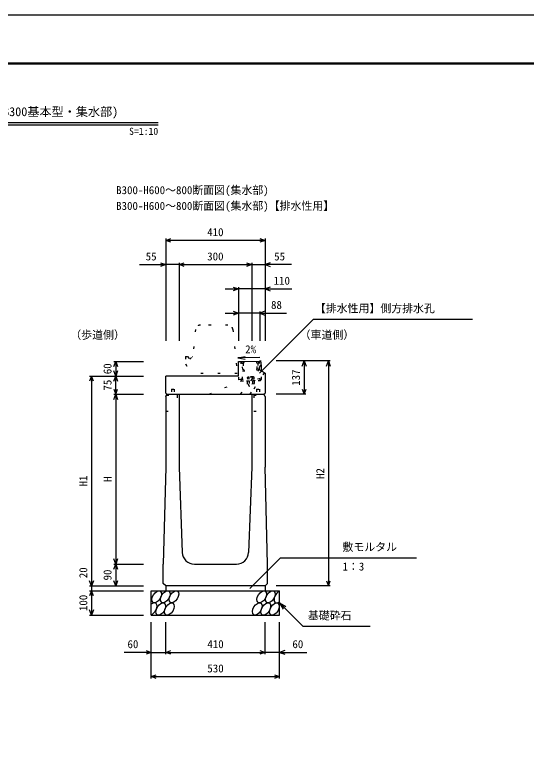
# Model space of a CAD drawing. Units: millimetres, scale not verified. Extents: x -12600 to 12600, y -5940 to 5940.
# Drawn here: x -8276 to -6165, y -3095 to 0 of the extents above; entities that cross this region are included whole.
import ezdxf
from ezdxf.enums import TextEntityAlignment as Align

# ---------------------------------------------------------------- set-up
doc = ezdxf.new("R2010")
doc.units = ezdxf.units.MM
doc.header["$LTSCALE"] = 40
doc.linetypes.add('DOTTED', pattern=[1.75, 0.25, -1.5])
for name, color, linetype, lineweight in [('0-0_DIM', 7, 'Continuous', 25), ('0-1_Defpoints', 5, 'Continuous', 25), ('0-2_HATCH', 6, 'DOTTED', 25), ('0-5_OUTLINE', 3, 'Continuous', 25), ('0-6_OUTLINE2', 4, 'DOTTED', 25), ('0-7_TXT', 7, 'Continuous', 25), ('0-8_WAKU', 3, 'Continuous', 25)]:
    doc.layers.add(name, color=color, linetype=linetype, lineweight=lineweight)
doc.styles.add('ＭＳ ゴシック', font='')
doc.styles.get('ＭＳ ゴシック').set_extended_font_data('MS Gothic')

msp = doc.modelspace()

# ---------------------------------------------------------------- linework, layer by layer
at = {"layer": '0-0_DIM'}
for p, q in [((-7655, -921.3), (-7655, -1342.94)), ((-7245, -921.3), (-7245, -1342.94)), ((-7245, -928.8), (-7655, -928.8)), ((-7600, -1021.3), (-7600, -1342.94)), ((-7300, -1021.3), (-7300, -1342.94)), ((-7763.38, -1028.8), (-7655, -1028.8)), ((-7600, -1028.8), (-7655, -1028.8)), ((-7600, -1028.8), (-7300, -1028.8)), ((-7300, -1028.8), (-7245, -1028.8)), ((-7136.62, -1028.8), (-7245, -1028.8)), ((-7410, -1128.8), (-7355, -1128.8)), ((-7355, -1121.3), (-7355, -1342.94)), ((-7245, -1128.8), (-7355, -1128.8)), ((-7245, -1128.8), (-7135, -1128.8)), ((-7410, -1228.8), (-7355, -1228.8)), ((-7267, -1228.8), (-7355, -1228.8)), ((-7267, -1221.3), (-7267, -1342.94)), ((-7267, -1228.8), (-7157, -1228.8)), ((-7268.17, -1476.24), (-7046.03, -1254.1)), ((-7046.03, -1254.1), (-6390.13, -1254.1)), ((-7868.5, -1427.94), (-7746, -1427.94)), ((-7861, -1427.94), (-7861, -1487.94)), ((-6976.5, -1425.94), (-7199, -1425.94)), ((-7084, -1425.94), (-7084, -1562.94)), ((-6984, -1425.94), (-6984, -2352.94)), ((-7968.5, -1487.94), (-7746, -1487.94)), ((-7961, -1487.94), (-7961, -2352.94)), ((-7861, -1562.94), (-7861, -1487.94)), ((-7868.5, -1562.94), (-7746, -1562.94)), ((-7861, -1562.94), (-7861, -2262.94)), ((-7076.5, -1562.94), (-7199, -1562.94)), ((-7307.89, -2363.75), (-7181.66, -2237.52)), ((-7181.66, -2237.52), (-6620.19, -2237.52)), ((-7868.5, -2262.94), (-7746, -2262.94)), ((-7861, -2262.94), (-7861, -2352.94)), ((-7968.5, -2352.94), (-7746, -2352.94)), ((-7968.5, -2372.94), (-7746, -2372.94)), ((-7961, -2352.94), (-7961, -2372.94)), ((-7961, -2372.94), (-7961, -2472.94)), ((-6976.5, -2352.94), (-7199, -2352.94)), ((-7185, -2422.94), (-7089.24, -2518.7)), ((-7185, -2422.94), (-7159.02, -2437.94)), ((-7185, -2422.94), (-7170, -2448.92)), ((-7968.5, -2472.94), (-7746, -2472.94)), ((-7715, -2734.31), (-7715, -2502.94)), ((-7655, -2634.31), (-7655, -2502.94)), ((-7245, -2634.31), (-7245, -2502.94)), ((-7185, -2734.31), (-7185, -2502.94)), ((-7089.24, -2518.7), (-6811.69, -2518.7)), ((-7715, -2626.81), (-7826.79, -2626.81)), ((-7715, -2626.81), (-7655, -2626.81)), ((-7655, -2626.81), (-7245, -2626.81)), ((-7185, -2626.81), (-7245, -2626.81)), ((-7185, -2626.81), (-7073.21, -2626.81)), ((-7715, -2726.81), (-7185, -2726.81))]:
    msp.add_line(p, q, dxfattribs=at)
for points in [[(-7633.86, -936.5), (-7655, -928.8), (-7633.86, -921.11)], [(-7266.14, -921.11), (-7245, -928.8), (-7266.14, -936.5)], [(-7676.14, -1021.11), (-7655, -1028.8), (-7676.14, -1036.5)], [(-7578.86, -1036.5), (-7600, -1028.8), (-7578.86, -1021.11)], [(-7321.14, -1021.11), (-7300, -1028.8), (-7321.14, -1036.5)], [(-7223.86, -1021.11), (-7245, -1028.8), (-7223.86, -1036.5)], [(-7376.14, -1121.11), (-7355, -1128.8), (-7376.14, -1136.5)], [(-7223.86, -1121.11), (-7245, -1128.8), (-7223.86, -1136.5)], [(-7376.14, -1221.11), (-7355, -1228.8), (-7376.14, -1236.5)], [(-7245.86, -1221.11), (-7267, -1228.8), (-7245.86, -1236.5)], [(-7868.7, -1449.09), (-7861, -1427.94), (-7853.3, -1449.09)], [(-7091.7, -1447.09), (-7084, -1425.94), (-7076.3, -1447.09)], [(-6991.7, -1447.09), (-6984, -1425.94), (-6976.3, -1447.09)], [(-7853.3, -1466.8), (-7861, -1487.94), (-7868.7, -1466.8)], [(-7953.3, -1509.09), (-7961, -1487.94), (-7968.7, -1509.09)], [(-7868.7, -1509.09), (-7861, -1487.94), (-7853.3, -1509.09)], [(-7868.7, -1541.8), (-7861, -1562.94), (-7853.3, -1541.8)], [(-7091.7, -1541.8), (-7084, -1562.94), (-7076.3, -1541.8)], [(-7868.7, -1584.09), (-7861, -1562.94), (-7853.3, -1584.09)], [(-7853.3, -2241.8), (-7861, -2262.94), (-7868.7, -2241.8)], [(-7868.7, -2284.09), (-7861, -2262.94), (-7853.3, -2284.09)], [(-7953.3, -2331.8), (-7961, -2352.94), (-7968.7, -2331.8)], [(-7853.3, -2331.8), (-7861, -2352.94), (-7868.7, -2331.8)], [(-6991.7, -2331.8), (-6984, -2352.94), (-6976.3, -2331.8)], [(-7953.3, -2394.09), (-7961, -2372.94), (-7968.7, -2394.09)], [(-7953.3, -2451.8), (-7961, -2472.94), (-7968.7, -2451.8)], [(-7736.14, -2619.11), (-7715, -2626.81), (-7736.14, -2634.5)], [(-7633.86, -2634.5), (-7655, -2626.81), (-7633.86, -2619.11)], [(-7266.14, -2619.11), (-7245, -2626.81), (-7266.14, -2634.5)], [(-7163.86, -2619.11), (-7185, -2626.81), (-7163.86, -2634.5)], [(-7693.86, -2734.5), (-7715, -2726.81), (-7693.86, -2719.11)], [(-7206.14, -2719.11), (-7185, -2726.81), (-7206.14, -2734.5)]]:
    msp.add_lwpolyline(points, dxfattribs=at)
at = {"layer": '0-1_Defpoints'}
msp.add_lwpolyline([(-12600, -5940), (-4200, -5940), (-4200, 0), (-12600, 0)], close=True, dxfattribs=at)
at = {"layer": '0-2_HATCH'}
for p, q in [((-7266.07, -1506.12), (-7267.72, -1426.14)), ((-7337.68, -1501.6), (-7338.54, -1459.6)), ((-7338.4, -1466.6), (-7273.41, -1465.27)), ((-7273.56, -1458.27), (-7272.69, -1500.26)), ((-7260.18, -1501), (-7260.86, -1467.76)), ((-7344.16, -1502.73), (-7353.16, -1502.91)), ((-7266.2, -1500.12), (-7344.18, -1501.73)), ((-7320.06, -1507.23), (-7287.07, -1506.56)), ((-7317.13, -1521.18), (-7317.39, -1508.68)), ((-7314.5, -1491.74), (-7316.96, -1493.67)), ((-7316.81, -1501.17), (-7316.96, -1493.67)), ((-7290.57, -1500.63), (-7316.81, -1501.17)), ((-7316.57, -1493.32), (-7314.5, -1491.74)), ((-7293.26, -1491.3), (-7314.5, -1491.74)), ((-7310.56, -1501.04), (-7310.72, -1493.54)), ((-7310.46, -1508.54), (-7310.2, -1521.03)), ((-7296.81, -1500.75), (-7296.97, -1493.26)), ((-7296.61, -1508.25), (-7296.35, -1520.75)), ((-7291.13, -1492.79), (-7293.26, -1491.3)), ((-7290.57, -1500.63), (-7290.72, -1493.13)), ((-7289.68, -1508.11), (-7289.42, -1520.61)), ((-7287.07, -1506.56), (-7287.04, -1508.06)), ((-7266.18, -1501.12), (-7260.18, -1501)), ((-7289.42, -1520.61), (-7317.13, -1521.18))]:
    msp.add_line(p, q, dxfattribs=at)
at = {"layer": '0-2_HATCH', "linetype": 'Continuous'}
msp.add_line((-7261.4, -1441.39), (-7260.86, -1467.76), dxfattribs=at)
at = {"layer": '0-2_HATCH'}
for points in [[(-7353.16, -1502.91), (-7354.7, -1427.93), (-7345.7, -1427.74)], [(-7345.7, -1427.74), (-7344.06, -1507.73), (-7266.07, -1506.12)], [(-7338.54, -1459.6), (-7337.54, -1459.58), (-7338.04, -1435.59), (-7339.04, -1435.61), (-7339.18, -1428.61), (-7274.2, -1427.27)], [(-7334.18, -1428.51), (-7334.04, -1435.51), (-7335.04, -1435.53), (-7334.55, -1459.52), (-7333.55, -1459.5), (-7333.4, -1466.5)], [(-7278.41, -1465.37), (-7278.56, -1458.37), (-7277.56, -1458.35), (-7278.05, -1434.35), (-7279.05, -1434.38), (-7279.19, -1427.38)], [(-7274.2, -1427.27), (-7274.05, -1434.27), (-7275.05, -1434.29), (-7274.56, -1458.29), (-7273.56, -1458.27)], [(-7261.4, -1441.39), (-7261.72, -1426.02), (-7267.72, -1426.14)], [(-7287.04, -1508.06), (-7320.03, -1508.73), (-7320.06, -1507.23)]]:
    msp.add_lwpolyline(points, dxfattribs=at)
for centre, radius, start, end in [((-7313.77, -1496.88), 4.53, 47.57461, 134.78335), ((-7303.47, -1511.68), 19.53, 70.56972, 111.78823), ((-7293.78, -1496.47), 4.53, 47.57461, 134.78335), ((-7303.28, -1520.89), 11, 181.1783, 1.1783)]:
    msp.add_arc(centre, radius, start, end, dxfattribs=at)
at = {"layer": '0-2_HATCH', "linetype": 'Continuous'}
for centre in [(-7692.11, -2397.94), (-7656.63, -2397.94), (-7621.16, -2397.94), (-7258.95, -2397.94), (-7223.48, -2397.94), (-7675.23, -2447.94), (-7639.75, -2447.94), (-7277.55, -2447.94), (-7242.07, -2447.94), (-7206.59, -2447.94)]:
    msp.add_ellipse(centre, major_axis=(14.54, 23.54), ratio=0.5792, dxfattribs=at)
for centre, start_param, end_param in [((-7188, -2397.94), 0.6666252, 4.1103269), ((-7710.7, -2447.94), 3.7419964, 7.318141)]:
    msp.add_ellipse(centre, major_axis=(14.54, 23.54), ratio=0.5792, start_param=start_param, end_param=end_param, dxfattribs=at)
at = {"layer": '0-5_OUTLINE', "linetype": 'DOTTED'}
for p, q in [((-7531.81, -1295.99), (-7543, -1407.94)), ((-7398.1, -1277.94), (-7511.9, -1277.94)), ((-7378.2, -1295.95), (-7360, -1477.94)), ((-7573, -1407.94), (-7573, -1437.94)), ((-7573, -1407.94), (-7565, -1407.94)), ((-7573, -1437.94), (-7550, -1477.94)), ((-7360, -1477.94), (-7550, -1477.94))]:
    msp.add_line(p, q, dxfattribs=at)
at = {"layer": '0-5_OUTLINE'}
for p, q in [((-7355, -1427.94), (-7267, -1426.13)), ((-7355, -1487.94), (-7355, -1427.94)), ((-7267, -1426.13), (-7261, -1432)), ((-7261, -1440.94), (-7261, -1432)), ((-7245, -1476), (-7270, -1463)), ((-7245, -1476), (-7245, -1557.94)), ((-7655, -1557.94), (-7655, -1487.94)), ((-7355, -1487.94), (-7655, -1487.94)), ((-7655, -1557.94), (-7650, -1562.94)), ((-7655, -1572.94), (-7650, -1562.94)), ((-7655, -1572.94), (-7655, -1862.94)), ((-7650, -1562.94), (-7250, -1562.94)), ((-7600, -1562.94), (-7600, -1862.94)), ((-7300, -1562.94), (-7300, -1862.94)), ((-7250, -1562.94), (-7245, -1557.94)), ((-7245, -1572.94), (-7250, -1562.94)), ((-7245, -1572.94), (-7245, -1862.94)), ((-7655, -1862.94), (-7665, -2262.94)), ((-7600, -1862.94), (-7586.8, -2214.82)), ((-7300, -1862.94), (-7313.2, -2214.82)), ((-7235, -2262.94), (-7245, -1862.94)), ((-7665, -2342.94), (-7665, -2262.94)), ((-7536.84, -2262.94), (-7363.16, -2262.94)), ((-7235, -2342.94), (-7235, -2262.94)), ((-7655, -2352.94), (-7665, -2342.94)), ((-7245, -2352.94), (-7235, -2342.94)), ((-7715, -2372.94), (-7185, -2372.94)), ((-7715, -2472.94), (-7715, -2372.94)), ((-7245, -2352.94), (-7655, -2352.94)), ((-7655, -2352.94), (-7655, -2372.94)), ((-7245, -2352.94), (-7245, -2372.94)), ((-7185, -2472.94), (-7185, -2372.94)), ((-7715, -2472.94), (-7185, -2472.94))]:
    msp.add_line(p, q, dxfattribs=at)
at = {"layer": '0-5_OUTLINE', "linetype": 'DOTTED'}
msp.add_lwpolyline([(-7565, -1407.94), (-7555, -1417.94), (-7545, -1407.94), (-7543, -1407.94)], dxfattribs=at)
at = {"layer": '0-5_OUTLINE'}
msp.add_lwpolyline([(-7261, -1440.94), (-7270, -1450.94), (-7270, -1463)], dxfattribs=at)
at = {"layer": '0-5_OUTLINE', "linetype": 'DOTTED'}
for centre, start, end in [((-7511.9, -1297.94), 90, 174.40835), ((-7398.1, -1297.94), 4.08463, 90)]:
    msp.add_arc(centre, 20, start, end, dxfattribs=at)
at = {"layer": '0-5_OUTLINE'}
for centre, start, end in [((-7536.84, -2212.94), 182.14759, 270), ((-7363.16, -2212.94), 270, 357.85241)]:
    msp.add_arc(centre, 50, start, end, dxfattribs=at)
at = {"layer": '0-6_OUTLINE2'}
for p, q in [((-7346.21, -1562.94), (-7270, -1463)), ((-7248.67, -1474.1), (-7305.81, -1562.94)), ((-7475.43, -1562.94), (-7344.06, -1507.73)), ((-7307.2, -1562.94), (-7260.19, -1501)), ((-7631.5, -1542.44), (-7619.5, -1542.44)), ((-7631.5, -1542.44), (-7631.5, -1567.44)), ((-7619.5, -1542.44), (-7619.5, -1567.44)), ((-7280.5, -1542.44), (-7268.5, -1542.44)), ((-7280.5, -1542.44), (-7280.5, -1567.44)), ((-7268.5, -1542.44), (-7268.5, -1567.44)), ((-7652.25, -1567.44), (-7608, -1567.44)), ((-7608, -1567.44), (-7608, -1632.94)), ((-7292, -1567.44), (-7247.75, -1567.44)), ((-7655, -1632.94), (-7608, -1632.94))]:
    msp.add_line(p, q, dxfattribs=at)
msp.add_lwpolyline([(-7292, -1567.44), (-7292, -1632.94), (-7245, -1632.94)], dxfattribs=at)
at = {"layer": '0-7_TXT'}
for p, q in [((-9114.18, -442.8), (-7685.82, -442.8)), ((-9114.18, -452.4), (-7685.82, -452.4)), ((-7356.83, -1413.5), (-7327.19, -1418.15))]:
    msp.add_line(p, q, dxfattribs=at)
msp.add_lwpolyline([(-7266.41, -1411.78), (-7356.83, -1413.5), (-7327.39, -1407.73)], dxfattribs=at)
at = {"layer": '0-8_WAKU', "lineweight": 50}
msp.add_lwpolyline([(-12400, -5740), (-4400, -5740), (-4400, -200), (-12400, -200)], close=True, dxfattribs=at)

# ---------------------------------------------------------------- texts
at = {"layer": '0-0_DIM', "style": 'ＭＳ ゴシック'}
for s, p in [('410', (-7483.75, -921.3)), ('55', (-7737.34, -1021.3)), ('300', (-7483.75, -1021.3)), ('55', (-7207.66, -1021.3)), ('110', (-7209.93, -1121.3)), ('88', (-7220.68, -1221.3)), ('【排水性用】側方排水孔', (-7039.84, -1235.36)), ('（歩道側）', (-8048.39, -1344.65)), ('（車道側）', (-7102.57, -1344.65)), ('敷モルタル', (-6926.06, -2218.78)), ('1：3', (-6926.06, -2299.47)), ('基礎砕石', (-7068.68, -2501.53)), ('60', (-7812.5, -2619.31)), ('410', (-7483.22, -2619.31)), ('60', (-7132.5, -2619.31)), ('530', (-7483.22, -2719.31))]:
    msp.add_text(s, height=32.99, dxfattribs=at).set_placement(p, align=Align.BOTTOM_LEFT)
for s, p in [('60', (-7868.5, -1480.44)), ('137', (-7091.5, -1528.19)), ('75', (-7868.5, -1547.94)), ('H2', (-6991.5, -1911.94)), ('H1', (-7968.5, -1942.94)), ('H', (-7868.5, -1924.19)), ('20', (-7968.5, -2321.13)), ('90', (-7868.5, -2330.44)), ('100', (-7968.5, -2456.69))]:
    msp.add_text(s, height=32.99, rotation=90, dxfattribs=at).set_placement(p, align=Align.BOTTOM_LEFT)
at = {"layer": '0-7_TXT', "style": 'ＭＳ ゴシック'}
for s, height, p in [('自転車通行帯用側溝 FBX-C(B300基本型・集水部)', 36.66, (-8950, -427.8)), ('S', 29.33, (-7805.82, -502.8)), ('=', 29.33, (-7785.82, -502.8)), ('1', 29.33, (-7765.82, -502.8)), (':', 29.33, (-7745.82, -502.8)), ('1', 29.33, (-7725.82, -502.8)), ('0', 29.33, (-7705.82, -502.8)), ('B300-H600～800断面図(集水部)', 32.99, (-7859.34, -748.2)), ('B300-H600～800断面図(集水部)【排水性用】', 32.99, (-7859.34, -813.07)), ('2%', 32.99, (-7327.26, -1404.17))]:
    msp.add_text(s, height=height, dxfattribs=at).set_placement(p, align=Align.BOTTOM_LEFT)

doc.saveas('drawing.dxf')
